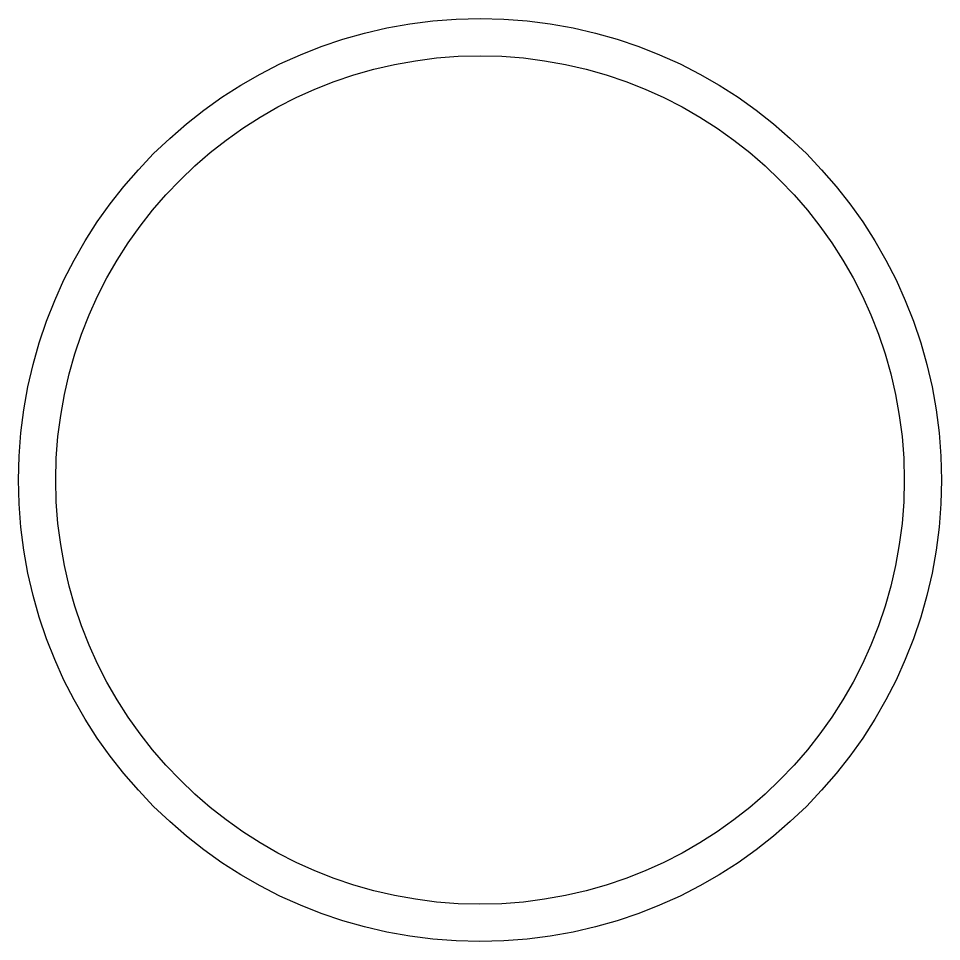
# Model space of a CAD drawing. Header units: inches. Extents: x -0.77 to 0.77, y -0.77 to 0.77.
import ezdxf

# ---------------------------------------------------------------- set-up
doc = ezdxf.new("R2010")
doc.units = ezdxf.units.IN
doc.header["$MEASUREMENT"] = 0
doc.layers.add('Hole - 1-4 in mill (Pocket)', color=3, linetype='Continuous', true_color=0x00ff00)
doc.layers.add('TopPilot - 1-4 in mill (Profile 1-4 in deep)', color=6, linetype='Continuous', true_color=0xff00ff)

msp = doc.modelspace()

# ---------------------------------------------------------------- linework, layer by layer
at = {"layer": 'Hole - 1-4 in mill (Pocket)'}
msp.add_circle((0, 0), 0.7109, dxfattribs=at)
at = {"layer": 'TopPilot - 1-4 in mill (Profile 1-4 in deep)'}
msp.add_circle((0, 0), 0.7734, dxfattribs=at)

doc.saveas('drawing.dxf')
